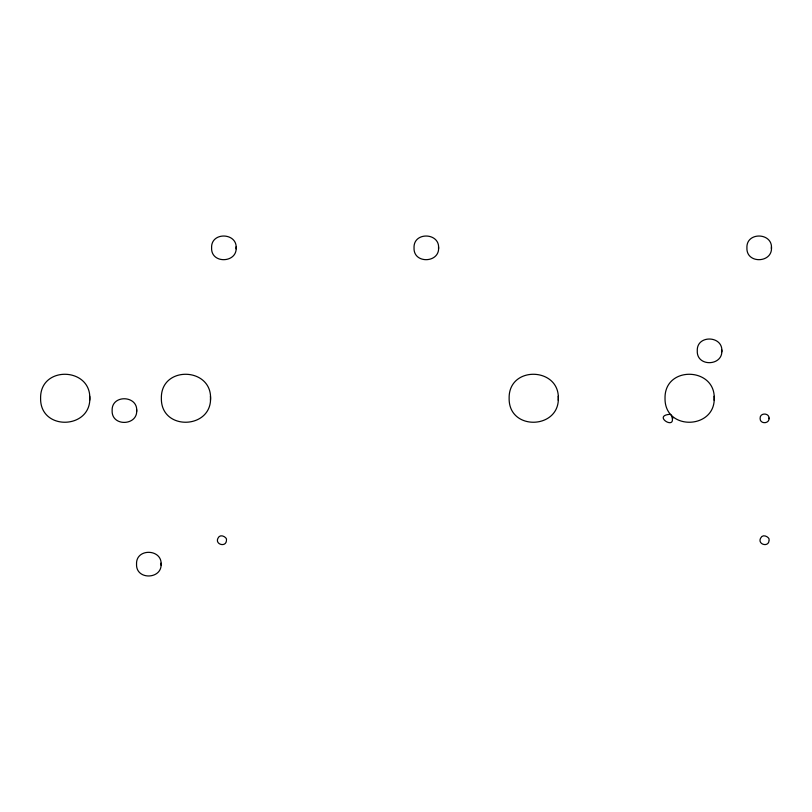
<?xml version="1.0" encoding="UTF-8"?>
<svg xmlns="http://www.w3.org/2000/svg" width="812" height="812" viewBox="0 0 812 812"><rect width="100%" height="100%" fill="white"/><g stroke="black" fill="none" stroke-linecap="round" stroke-linejoin="round"><path stroke-width="1.22" d="M89.685 396.286C92.659 429.396 39.991 431.659 40.6 398.256C39.961 364.892 92.68 367.085 89.685 400.235M136.619 409.593C138.547 425.894 111.386 427.061 112.137 410.578C111.376 394.124 138.568 395.231 136.619 411.562M161.03 563.163C162.948 579.463 135.797 580.631 136.548 564.147C135.777 547.694 162.968 548.79 161.03 565.132M210.44 396.286C213.414 429.396 160.756 431.659 161.365 398.256C160.715 364.892 213.444 367.085 210.44 400.235M236.089 246.868C238.007 263.169 210.856 264.336 211.607 247.853C210.836 231.4 238.028 232.496 236.089 248.837M438.521 246.868C440.449 263.169 413.288 264.336 414.039 247.853C413.278 231.4 440.459 232.496 438.521 248.837M558.22 396.286C561.193 429.396 508.525 431.659 509.134 398.256C508.495 364.892 561.214 367.085 558.22 400.235M671.159 414.942C678.446 432.075 651.031 415.602 670.164 414.303M714.113 396.286C717.087 429.396 664.429 431.659 665.028 398.256C664.389 364.892 717.118 367.085 714.113 400.235M721.756 349.86C723.675 366.161 696.523 367.339 697.275 350.845C696.503 334.392 723.695 335.498 721.756 351.829M771.4 246.868C773.318 263.169 746.167 264.336 746.918 247.853C746.147 231.4 773.339 232.496 771.4 248.837M769.045 418.007C769.746 423.965 759.829 424.392 760.103 418.363C759.819 412.354 769.746 412.75 769.045 418.708M226.446 540.64C225.969 547.562 214.875 544.466 217.89 538.346C220.265 532.652 227.664 538.021 226.446 539.929M769.045 540.64C768.578 547.562 757.484 544.466 760.499 538.346C762.874 532.652 770.273 538.021 769.045 539.929M672.722 418.018L672.722 418.708"/></g></svg>
